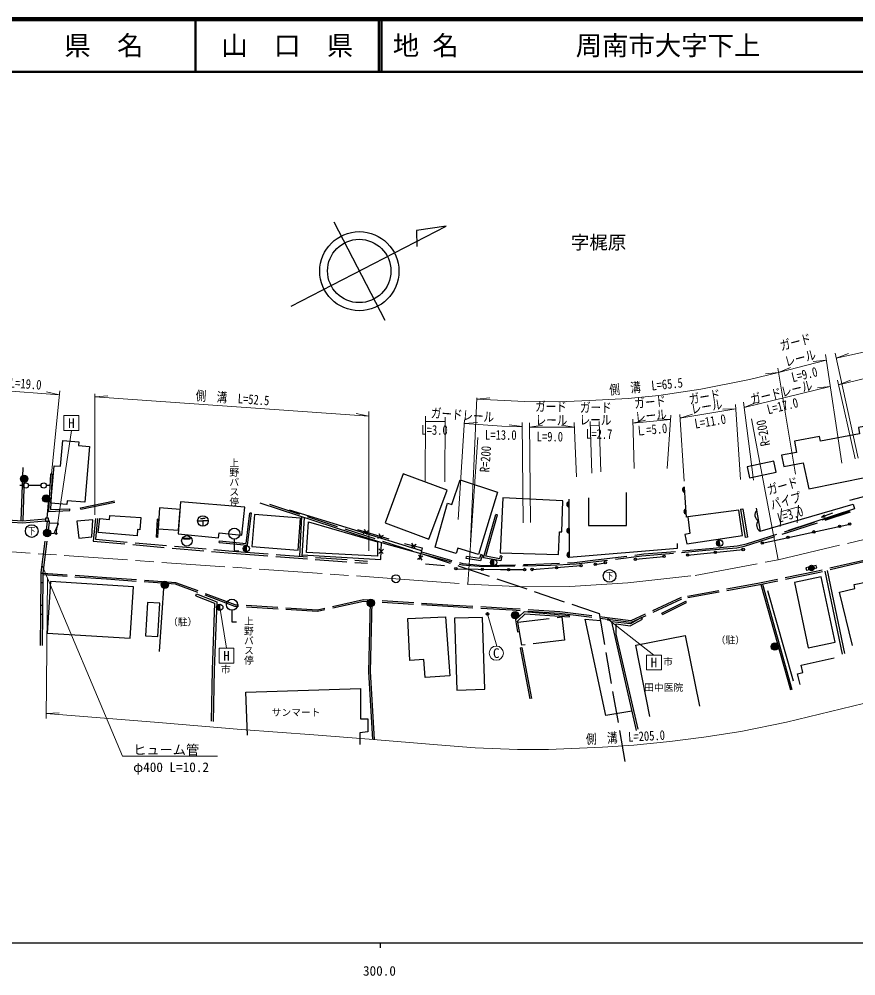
# Model space of a CAD drawing. Units: millimetres, scale not verified. Extents: x 40000 to 680000, y 20000 to 380000.
# Drawn here: x 299574 to 458114, y 198715 to 380000 of the extents above; entities that cross this region are included whole.
import ezdxf
from ezdxf.enums import TextEntityAlignment as Align

# ---------------------------------------------------------------- set-up
doc = ezdxf.new("R2010")
doc.units = ezdxf.units.MM
doc.header["$LTSCALE"] = 1000
doc.linetypes.add('CHAIN', pattern=[18.5, 12, -1.5, 3.5, -1.5])
doc.linetypes.add('DASHED', pattern=[7.5, 6, -1.5])
for name, color, linetype, lineweight in [('M-BGD', 7, 'Continuous', 25), ('M-BGD-EXST', 7, 'Continuous', 25), ('M-BMK', 2, 'CHAIN', 13), ('M-BMK-ROW', 30, 'DASHED', 25), ('M-BMK-SRVR', 3, 'Continuous', 25), ('M-STR-HTXT', 7, 'Continuous', 13), ('M-STR-STRC', 7, 'Continuous', 25), ('M-TTL', 2, 'Continuous', 140), ('M-TTL-BAND', 7, 'Continuous', 25), ('M-TTL-LINE', 7, 'Continuous', 50)]:
    doc.layers.add(name, color=color, linetype=linetype, lineweight=lineweight)
doc.layers.add('M-BMK-HTXT', color=7, linetype='Continuous')
doc.layers.add('M-TTL-TXT', color=7, linetype='Continuous')
doc.styles.add('@ＭＳ ゴシック', font='')
doc.styles.add('ＭＳ ゴシック', font='')
doc.styles.get('@ＭＳ ゴシック').set_extended_font_data('@MS Gothic')
doc.styles.get('ＭＳ ゴシック').set_extended_font_data('MS Gothic')

msp = doc.modelspace()

# ---------------------------------------------------------------- hatches: boundary and pattern name
at = {"layer": 'M-BGD'}
for points in [[(301239, 292888, -1), (299839, 292888, -0.41421), (300539, 293588, -0.41421)], [(425698, 290333, -0.82183), (425632, 291322)], [(305392, 289150, -1), (303992, 289150, -0.41421), (304692, 289850, -0.41421)], [(403737, 287530, -0.82183), (403734, 288521)], [(425971, 286237, -0.82183), (425905, 287225)], [(305582, 282632, -1), (304182, 282632, -0.41421), (304882, 283332, -0.41421)], [(403751, 282578, -0.82183), (403748, 283569)], [(432182, 281300, 0.41421), (431708, 280596, 0.41421), (432412, 280122)], [(342625, 280275, 0.41421), (342025, 279675, 0.41421), (342625, 279075)], [(389492, 277629, 0.41421), (388892, 277029, 0.41421), (389492, 276429)], [(403764, 278011, -0.82183), (403762, 279002)], [(450177, 276124, -1), (449204, 275895, -0.41421), (449576, 276496, -0.41421)], [(327873, 272814, -1), (326473, 272814, -0.41421), (327173, 273514, -0.41421)], [(337587, 269156, 0.41421), (336987, 268556, 0.41421), (337587, 267956)], [(366905, 269362, -1), (365505, 269362, -0.41421), (366205, 270062, -0.41421)], [(394272, 267050, -1), (392872, 267050, -0.41421), (393572, 267750, -0.41421)], [(443456, 261107, -1), (442056, 261107, -0.41421), (442756, 261807, -0.41421)]]:
    msp.add_hatch(color=256, dxfattribs=at).paths.add_polyline_path(points)
at = {"layer": 'M-STR-STRC'}
for points in [[(306840, 282636, -1), (306401, 282397, -0.41421), (306501, 282736, -0.41421)], [(388556, 267407, -1), (388117, 267168, -0.41421), (388217, 267507, -0.41421)], [(411381, 266359, -1), (410942, 266119, -0.41421), (411042, 266459, -0.41421)]]:
    msp.add_hatch(color=256, dxfattribs=at).paths.add_polyline_path(points)

# ---------------------------------------------------------------- linework, layer by layer
at = {"layer": 'M-BGD'}
for p, q in [((299974, 284959), (300333, 295048)), ((305852, 293760), (305503, 293778)), ((300548, 293170), (300294, 284956)), ((300349, 291632), (299694, 291632)), ((303731, 291632), (301349, 291632)), ((305391, 291632), (304731, 291632)), ((425698, 290333), (425632, 291322)), ((426011, 285641), (425640, 291197)), ((304866, 285424), (305288, 289664)), ((311229, 287416), (317623, 288755)), ((311290, 287122), (317685, 288461)), ((403733, 289028), (403764, 278029)), ((403737, 287530), (403734, 288521)), ((309189, 286868), (309177, 287218)), ((311290, 287122), (311229, 287416)), ((425971, 286237), (425905, 287225)), ((436239, 287139), (436683, 287211)), ((436239, 287139), (437113, 281762)), ((436683, 287211), (437557, 281835)), ((457857, 287196), (445331, 283089)), ((325699, 285224), (325568, 281810)), ((325949, 285215), (325699, 285224)), ((325949, 285215), (325818, 281800)), ((333390, 284914), (334390, 284914)), ((333957, 285403), (334390, 285403)), ((334824, 285403), (334390, 285403)), ((335390, 284914), (334390, 284914)), ((334390, 284914), (334390, 283914)), ((343575, 286361), (343277, 286396)), ((353047, 285766), (352713, 278242)), ((353177, 278208), (353658, 285565)), ((390219, 286046), (389882, 286140)), ((426248, 285672), (426011, 285641)), ((453704, 286387), (451576, 285656)), ((451576, 285656), (452198, 286075)), ((451576, 285656), (452324, 285708)), ((369704, 281469), (363740, 283247)), ((364757, 282509), (365803, 283075)), ((365559, 282265), (364990, 283317)), ((403751, 282578), (403748, 283569)), ((440379, 280718), (456958, 284336)), ((325818, 281800), (325568, 281810)), ((330800, 281678), (331939, 281678)), ((330800, 281486), (330800, 281678)), ((331939, 281486), (330800, 281486)), ((331939, 281678), (331939, 281486)), ((337503, 280856), (337533, 281155)), ((340335, 281447), (340335, 279273)), ((367554, 281675), (368601, 282241)), ((368356, 281431), (367787, 282483)), ((432412, 280122), (432182, 281300)), ((437557, 281835), (437113, 281762)), ((340335, 279273), (341224, 279273)), ((342625, 279075), (342625, 280275)), ((368586, 279565), (367705, 278756)), ((368545, 278727), (367741, 279604)), ((373780, 279900), (374798, 280515)), ((374593, 279695), (373974, 280719)), ((426236, 278447), (436760, 279504)), ((375031, 277659), (376046, 278292)), ((375225, 278474), (375854, 277465)), ((384302, 277829), (384358, 278175)), ((387367, 278416), (387035, 278529)), ((389492, 276429), (389492, 277629)), ((391057, 278237), (390715, 278308)), ((403764, 278011), (403762, 279002)), ((416344, 277653), (421747, 278202)), ((376590, 276777), (380173, 276457)), ((396780, 275716), (406028, 276442)), ((408740, 276690), (410628, 276988)), ((303733, 273172), (303751, 274978)), ((304150, 274974), (303751, 274978)), ((304133, 273169), (304150, 274974)), ((452214, 275400), (455495, 259671)), ((452688, 275511), (455969, 259783)), ((304133, 273169), (303733, 273172)), ((327004, 273073), (326136, 260183)), ((440108, 272849), (445710, 252901)), ((440406, 272911), (446008, 252963)), ((333035, 270746), (333188, 271127)), ((446269, 254531), (441436, 271642)), ((303677, 267247), (303693, 268929)), ((303693, 268929), (304093, 268925)), ((304077, 267243), (304093, 268925)), ((337587, 267956), (337587, 269156)), ((421365, 267450), (425912, 269715)), ((421499, 267181), (426045, 269446)), ((426045, 269446), (425912, 269715)), ((303677, 267247), (304077, 267243)), ((339893, 267985), (339893, 265811)), ((421499, 267181), (421365, 267450)), ((339893, 265811), (340783, 265811)), ((411787, 265823), (416518, 245214)), ((394499, 260894), (394843, 260959)), ((394499, 260894), (396315, 251218)), ((394843, 260959), (396659, 251283))]:
    msp.add_line(p, q, dxfattribs=at)
at = {"layer": 'M-BGD', "linetype": 'DASHED'}
for p, q in [((305348, 284747), (305163, 285159)), ((303693, 268929), (303733, 273172)), ((304093, 268925), (304133, 273169)), ((303621, 261321), (303677, 267247)), ((304021, 261317), (304077, 267243))]:
    msp.add_line(p, q, dxfattribs=at)
at = {"layer": 'M-BGD'}
for points in [[(449203, 291004), (460435, 293265), (459759, 296624), (462791, 297234), (463674, 292850), (467779, 293677), (465370, 303903), (458591, 302617), (458814, 301444), (451408, 300038), (451242, 300911), (446478, 300007), (446880, 297886), (444048, 297349), (444447, 295245), (448107, 295940)], [(305601, 288295), (306232, 295383), (307414, 295278), (307826, 300188), (310865, 299933), (310803, 299192), (312886, 299018), (312039, 288464), (308665, 288735), (308608, 288024)], [(437931, 293081), (443023, 294165), (442580, 296245), (437488, 295161)], [(368930, 284559), (377228, 281485), (380662, 290754), (372364, 293828)], [(378408, 279954), (380769, 288276), (381587, 288044), (383132, 292699), (390226, 290344), (386593, 278554), (382688, 279757), (382384, 278771)], [(329725, 282477), (337353, 281703), (337448, 282643), (341779, 282204), (342321, 287537), (330162, 288553)], [(425709, 282347), (426079, 280577), (436665, 282186), (435945, 286930), (426248, 285672), (426654, 282545)], [(304568, 284894), (305163, 284894), (305163, 285424), (304568, 285424)], [(310509, 284880), (310873, 281657), (313323, 281934), (313566, 285098)], [(314577, 282756), (314882, 285401), (316696, 285192), (316786, 285970), (322631, 285547), (322463, 283230), (321996, 283264), (321913, 282121)], [(343663, 280062), (352432, 279371), (352910, 285450), (344142, 286141)], [(354406, 284737), (367492, 280926), (367492, 278222), (354049, 278967)], [(449107, 260848), (454171, 261926), (451529, 274340), (446465, 273262)], [(304910, 263675), (320636, 262697), (321242, 272436), (305516, 273414)], [(323519, 263172), (325855, 263027), (326248, 269338), (323912, 269483)], [(373596, 258502), (373229, 266440), (380364, 266769), (381150, 255582), (376523, 255257), (376284, 258661)], [(382499, 252874), (387816, 253036), (387400, 266648), (382083, 266485)]]:
    msp.add_lwpolyline(points, close=True, dxfattribs=at)
for points in [[(487492, 296682), (470086, 292238), (456894, 288800)], [(305503, 293778), (305135, 286722), (309189, 286868)], [(305852, 293760), (305505, 287085), (309177, 287218)], [(407437, 289316), (407437, 284024), (414664, 284024), (414664, 290280)], [(345152, 288355), (362756, 282580), (369049, 280605), (375713, 278735)], [(391235, 289286), (390698, 278881), (401770, 278575), (401938, 282849), (402376, 282831), (402582, 288703), (391235, 289289)], [(375835, 279263), (360732, 283951), (350799, 286988)], [(439245, 287365), (439985, 282980), (457607, 288064), (457857, 287196)], [(337503, 280856), (342865, 280324), (343575, 286361)], [(337533, 281155), (342602, 280651), (343277, 286396)], [(391057, 278237), (390870, 277342), (387591, 277945), (389882, 286140)], [(390715, 278308), (390597, 277748), (388031, 278220), (390219, 286046)], [(305080, 282585), (306243, 282555), (307004, 284427), (305317, 284503)], [(353196, 278502), (368079, 277606), (368221, 280865)], [(372611, 280618), (375957, 279792), (375456, 277625)], [(403764, 278029), (424327, 279764), (424327, 280636)], [(387367, 278416), (387016, 277386), (384302, 277829)], [(387035, 278529), (386780, 277779), (384358, 278175)], [(382320, 275846), (390808, 275692), (395333, 275713)], [(449204, 276126), (448665, 275999), (448768, 275561), (449307, 275688)], [(450664, 276238), (450612, 276457), (450073, 276330)], [(450177, 275892), (450715, 276019), (450664, 276238)], [(457476, 261291), (455021, 271436), (457950, 272145), (457807, 272871), (460276, 273357), (460380, 272825), (463347, 273409), (466550, 260034)], [(333035, 270746), (336617, 269312), (336141, 256688), (335958, 246950)], [(333188, 271127), (337039, 269585), (336552, 256676), (336368, 246942)], [(366089, 269589), (365802, 256352), (366545, 243512)], [(366389, 269571), (366102, 256357), (366845, 243529)], [(403864, 266960), (395249, 267678), (393602, 266157), (394030, 263908), (394371, 263971)], [(394049, 265716), (394007, 265944), (395467, 267342), (403844, 266722), (403864, 266960)], [(417524, 266589), (415389, 265437), (411787, 265823)], [(416849, 245488), (412708, 263481), (412672, 265447), (415366, 265059), (417681, 266325), (417524, 266589)], [(415677, 248879), (410771, 248069), (406827, 266281), (409703, 266082)], [(419093, 247866), (416411, 261348), (425797, 263215), (428462, 249822)], [(447534, 253941), (447045, 255939), (448087, 256194), (447747, 257585), (453996, 258946)], [(342856, 244314), (342550, 252460), (364261, 253159), (364261, 247408), (365631, 247408), (365631, 244946), (364151, 244782), (364151, 242530)]]:
    msp.add_lwpolyline(points, dxfattribs=at)
at = {"layer": 'M-BGD', "linetype": 'DASHED'}
for points in [[(509305, 289468), (488788, 284219), (478073, 281733), (470884, 279584), (459091, 277017), (450652, 275032), (439582, 272740), (425091, 270104), (415544, 265669), (406548, 266840), (401970, 267377), (393022, 267988), (381805, 268618), (364840, 269667), (356114, 267734), (340438, 268719), (329226, 272911), (316135, 273865), (304148, 274673)], [(509485, 289891), (488717, 284511), (477996, 282023), (470809, 279875), (459025, 277310), (450587, 275325), (439525, 273035), (425000, 270393), (415496, 265977), (406584, 267137), (401998, 267676), (393040, 268287), (381823, 268917), (364816, 269969), (356090, 268037), (340501, 269016), (329291, 273207), (316156, 274165), (304150, 274974)], [(375713, 278735), (383557, 276582), (387497, 276256), (400244, 276526), (405131, 276759), (417582, 278316), (429668, 279367), (435561, 279850), (437031, 280116), (445144, 282709), (457078, 286628)], [(375792, 279079), (383628, 276854), (387612, 276488), (395986, 276662), (404790, 277023), (408783, 277536), (417960, 278661), (425268, 279250), (431108, 279780), (435652, 280168), (437423, 280567), (456960, 286797)], [(281042, 285948), (287664, 285080), (298270, 284680), (300190, 284564), (304568, 284955)], [(281091, 286327), (287696, 285461), (298289, 285061), (300185, 284946), (304568, 285338)], [(303751, 274978), (303752, 275127), (304963, 284894)], [(304150, 274974), (304152, 275100), (305348, 284747)], [(314014, 285387), (313624, 281067), (340737, 278723), (365555, 276895)], [(314413, 285351), (314059, 281431), (340769, 279122), (365584, 277294)]]:
    msp.add_lwpolyline(points, dxfattribs=at)
for points in [[(329774, 283155), (330058, 287099), (326190, 287377), (325906, 283433)], [(394049, 265716), (402402, 266719), (402929, 262338), (394851, 261368)]]:
    msp.add_lwpolyline(points, close=True, dxfattribs=at)
at = {"layer": 'M-BGD'}
for centre, radius in [((300539, 292888), 700), ((300849, 291632), 500), ((304231, 291632), 500), ((304692, 289150), 700), ((334390, 284914), 1000), ((304882, 282632), 700), ((340335, 282497), 1050), ((450149, 282850), 225), ((455034, 283917), 225), ((456958, 284336), 225), ((331362, 281134), 1000), ((432297, 280711), 600), ((445264, 281784), 225), ((342625, 279675), 600), ((431498, 278976), 225), ((436760, 279504), 225), ((440379, 280718), 225), ((389492, 277029), 600), ((416344, 277653), 225), ((421747, 278202), 225), ((426236, 278447), 225), ((382320, 275846), 225), ((387319, 275756), 225), ((392319, 275699), 225), ((395333, 275713), 225), ((396780, 275716), 225), ((401404, 276079), 225), ((406028, 276442), 225), ((408740, 276690), 225), ((410628, 276988), 225), ((449690, 276009), 500), ((327173, 272814), 700), ((337587, 268556), 600), ((339893, 269035), 1050), ((366205, 269362), 700), ((393572, 267050), 700), ((442756, 261107), 700)]:
    msp.add_circle(centre, radius, dxfattribs=at)
for centre, radius, start, end in [((425763, 290834), 505, 104.98563, 262.64383), ((403834, 288026), 505, 101.3343, 258.99249), ((426036, 286737), 505, 104.98563, 262.64383), ((440226, 286063), 1250, 136.44322, 242.70343), ((440558, 284091), 1250, 136.44322, 242.70343), ((403848, 283073), 505, 101.3343, 258.99249), ((403861, 278506), 505, 101.3343, 258.99249)]:
    msp.add_arc(centre, radius, start, end, dxfattribs=at)
at = {"layer": 'M-BGD-EXST'}
for centre in [(301957, 283004), (411438, 274507)]:
    msp.add_circle(centre, 1200, dxfattribs=at)
at = {"layer": 'M-BMK'}
msp.add_lwpolyline([(74721, 305803), (92152, 299213), (105043, 295549), (117264, 292872), (128458, 291242), (139944, 290197), (171558, 287967), (271227, 280949), (370974, 273963), (384566, 272938), (395043, 272404), (403931, 272484), (414915, 273193), (427635, 274573), (443362, 277557), (469932, 283814), (566656, 306374)], dxfattribs=at)
at = {"layer": 'M-BMK-ROW'}
msp.add_lwpolyline([(347015, 288064), (382979, 276372), (408542, 267682), (409475, 267402), (414506, 238309)], dxfattribs=at)
at = {"layer": 'M-BMK-SRVR'}
for p, q in [((359190, 341604), (368838, 322952)), ((351135, 325616), (380472, 340791)), ((380472, 340791), (374871, 339927)), ((374871, 339927), (374908, 336926))]:
    msp.add_line(p, q, dxfattribs=at)
for centre, radius in [((364034, 332240), 7500), ((364014, 332278), 6000), ((370974, 273963), 750)]:
    msp.add_circle(centre, radius, dxfattribs=at)
at = {"layer": 'M-STR-HTXT'}
for p, q in [((454398, 315772), (467279, 318601)), ((455483, 295834), (452334, 316431)), ((458564, 296781), (454189, 316723)), ((454398, 315772), (456699, 316627)), ((446692, 293768), (443317, 313875)), ((443457, 313042), (452494, 315389)), ((443457, 313042), (445724, 313984)), ((452494, 315389), (450055, 315108)), ((454822, 310721), (467627, 313788)), ((443457, 313042), (441013, 312809)), ((286256, 310354), (307184, 308833)), ((436944, 306440), (453258, 310387)), ((453258, 310387), (450815, 310147)), ((457986, 296707), (454627, 311586)), ((454822, 310721), (457107, 311620)), ((307184, 308833), (304784, 309350)), ((305722, 293843), (307256, 309572)), ((313908, 286067), (313938, 308998)), ((313937, 308438), (316386, 308607)), ((313937, 308438), (365842, 304765)), ((385121, 280952), (386311, 308268)), ((386299, 308001), (388744, 308225)), ((436272, 292767), (435337, 306970)), ((438726, 292621), (436819, 307407)), ((436944, 306440), (439227, 307344)), ((365842, 304765), (363441, 305278)), ((365842, 279283), (365842, 305647)), ((376513, 292291), (376600, 304778)), ((380219, 292297), (380293, 304571)), ((422363, 294853), (423063, 304982)), ((425560, 292443), (424743, 305107)), ((424789, 304384), (435391, 306147)), ((424789, 304384), (427131, 305120)), ((435391, 306147), (432937, 306085)), ((376593, 303760), (380288, 303738)), ((382777, 285186), (383991, 304060)), ((383948, 303386), (386397, 303552)), ((394870, 302819), (392433, 303112)), ((395053, 284546), (394862, 303596)), ((396496, 284651), (396298, 303492)), ((396307, 302690), (398738, 303032)), ((404792, 302691), (402361, 303032)), ((405175, 293274), (404757, 303543)), ((408101, 293940), (407797, 303766)), ((407822, 302979), (409519, 303034)), ((409804, 294208), (409495, 303755)), ((416082, 294883), (415835, 304223)), ((415855, 303462), (423005, 304137)), ((415855, 303462), (418243, 304031)), ((423005, 304137), (420552, 304249)), ((443362, 277557), (438310, 304261)), ((306620, 282516), (309474, 302067)), ((396307, 302690), (404792, 302691)), ((384566, 272938), (386491, 300737)), ((444046, 287257), (443790, 283877)), ((444006, 286726), (447227, 287599)), ((447251, 287913), (446994, 284534)), ((303917, 276455), (319129, 240356)), ((304688, 247496), (304962, 274127)), ((337587, 268556), (338868, 260782)), ((390079, 261211), (388406, 267047)), ((411360, 266083), (419849, 259493)), ((304698, 248437), (307149, 248579)), ((319129, 240356), (319938, 240345)), ((319938, 240345), (337188, 240345))]:
    msp.add_line(p, q, dxfattribs=at)
for points in [[(386299, 308001), (395394, 307564), (401813, 307515), (407636, 307713), (414958, 308093), (420760, 308699), (428713, 309888), (437953, 311727), (443457, 313042)], [(383948, 303386), (391009, 302876), (394871, 302763)], [(515363, 263665), (495149, 258918), (483163, 255945), (463755, 251329), (444975, 246761), (436296, 245041), (429325, 243922), (422894, 243103), (416063, 242450), (410105, 242027), (399882, 241614), (394009, 241623), (385972, 241929), (378872, 242495), (365908, 243564), (355428, 244370), (341631, 245390), (325950, 246699), (304698, 248437)]]:
    msp.add_lwpolyline(points, dxfattribs=at)
for points in [[(308068, 304880), (310880, 304880), (310880, 302067), (308068, 302067)], [(337461, 260782), (340274, 260782), (340274, 257969), (337461, 257969)], [(418443, 259493), (421256, 259493), (421256, 256681), (418443, 256681)]]:
    msp.add_lwpolyline(points, close=True, dxfattribs=at)
msp.add_circle((389973, 259865), 1350, dxfattribs=at)
at = {"layer": 'M-STR-STRC'}
msp.add_circle((388337, 267288), 250, dxfattribs=at)
at = {"layer": 'M-TTL'}
msp.add_line((680000, 380000), (40000, 380000), dxfattribs=at)
at = {"layer": 'M-TTL-BAND'}
for p, q in [((40000, 205000), (579000, 205000)), ((368000, 205000), (368000, 204000))]:
    msp.add_line(p, q, dxfattribs=at)
at = {"layer": 'M-TTL-LINE'}
for p, q in [((333000, 380000), (333000, 370000)), ((367750, 380000), (367750, 370000)), ((368250, 380000), (368250, 370000)), ((40000, 370000), (680000, 370000))]:
    msp.add_line(p, q, dxfattribs=at)

# ---------------------------------------------------------------- texts
at = {"layer": 'M-BGD-EXST', "style": 'ＭＳ ゴシック', "width": 0.75}
for p in [(301957, 283004), (411438, 274507)]:
    msp.add_text('下', height=1320, dxfattribs=at).set_placement(p, align=Align.MIDDLE_CENTER)
at = {"layer": 'M-BMK-HTXT', "style": 'ＭＳ ゴシック'}
msp.add_text('字梶原', height=2566, dxfattribs=at).set_placement((409359, 337696), align=Align.MIDDLE_CENTER)
at = {"layer": 'M-BMK-HTXT', "style": '@ＭＳ ゴシック'}
for p in [(340295, 296902), (343065, 266867)]:
    msp.add_text('上野バス停', height=1320, rotation=270, dxfattribs=at).set_placement(p, align=Align.MIDDLE_LEFT)
at = {"layer": 'M-BMK-HTXT', "style": 'ＭＳ ゴシック'}
for s, p in [('（駐）', (327791, 265773)), ('（駐）', (431556, 262342)), ('田中医院', (418002, 253354)), ('サンマート', (347425, 248639))]:
    msp.add_text(s, height=1320, dxfattribs=at).set_placement(p, align=Align.MIDDLE_LEFT)
at = {"layer": 'M-STR-HTXT', "style": 'ＭＳ ゴシック', "width": 0.8}
for s, rotation, p in [('ガード', 14.556, (447018, 317395)), ('レール', 14.556, (447938, 314359)), ('L=9.0', 13.599, (448718, 311242)), ('側\u3000溝\u3000L=19.0', 355.845, (296730, 309741)), ('側\u3000溝\u3000L=65.5', 5.965, (418511, 308973)), ('ガードレール', 13.599, (444316, 307862)), ('側\u3000溝\u3000L=52.5', 355.952, (339900, 306750)), ('ガード', 5.393, (419255, 305987)), ('ガード', 9.446, (429696, 307002)), ('L=17.0', 13.599, (444563, 305279)), ('ガードレール', 355.865, (383486, 303535)), ('ガード', 359.656, (400339, 305133)), ('ガード', 359.656, (408836, 304951)), ('レール', 9.446, (430066, 305144)), ('レール', 359.656, (400445, 302548)), ('レール', 359.656, (408782, 302595)), ('レール', 5.393, (419416, 303411)), ('L=11.0', 9.446, (430764, 302353)), ('L=3.0', 359.656, (378284, 300696)), ('Ｌ=5.0', 5.393, (419523, 300781)), ('R=200', 100.714, (441981, 301848)), ('L=13.0', 359.656, (390834, 299751)), ('L=9.0', 359.656, (400128, 299436)), ('L=2.7', 359.656, (409479, 299925)), ('R=200', 86.039, (389383, 296537)), ('ガード', 16.092, (444623, 290151)), ('パイプ', 16.092, (445234, 287325)), ('L=3.0', 16.092, (446084, 284718)), ('側\u3000溝\u3000L=205.0', 3.189, (414538, 242494))]:
    msp.add_text(s, height=1833, rotation=rotation, dxfattribs=at).set_placement(p, align=Align.BOTTOM_CENTER)
at = {"layer": 'M-STR-HTXT', "style": 'ＭＳ ゴシック'}
for s, height, p in [('H', 1833, (309474, 303473)), ('H', 1833, (338868, 259376)), ('C', 1833, (389973, 259865)), ('市', 1320, (338734, 256796)), ('H', 1833, (419849, 258087)), ('市', 1320, (422528, 258258))]:
    msp.add_text(s, height=height, dxfattribs=at).set_placement(p, align=Align.MIDDLE_CENTER)
for s, p in [(' ヒューム管', (319938, 241557)), (' φ400 L=10.2', (319938, 238254))]:
    msp.add_text(s, height=1833, dxfattribs=at).set_placement(p, align=Align.MIDDLE_LEFT)
at = {"layer": 'M-TTL-BAND', "style": 'ＭＳ ゴシック'}
msp.add_text('300.0', height=1833, dxfattribs=at).set_placement((367844, 198195), align=Align.BOTTOM_CENTER)
at = {"layer": 'M-TTL-TXT', "style": 'ＭＳ ゴシック'}
for s, p in [('県\u3000名', (315625, 375000)), ('山\u3000口\u3000県', (350375, 375000))]:
    msp.add_text(s, height=3666, dxfattribs=at).set_placement(p, align=Align.MIDDLE_CENTER)
for s, p in [('地 名', (370380, 375000)), ('周南市大字下上', (405024, 375000))]:
    msp.add_text(s, height=3666, dxfattribs=at).set_placement(p, align=Align.MIDDLE_LEFT)

doc.saveas('drawing.dxf')
